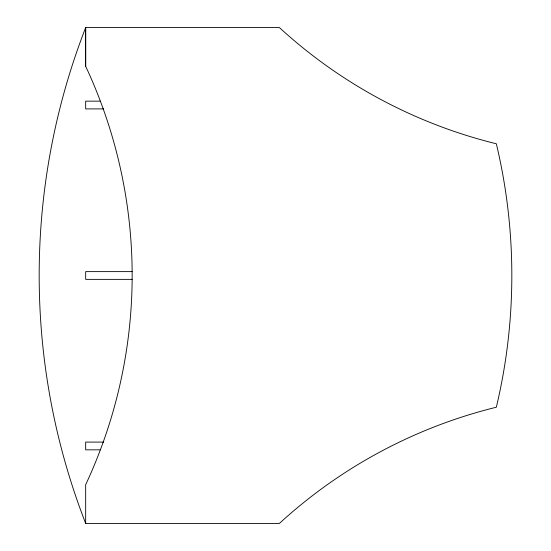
<?xml version="1.0" encoding="UTF-8"?>
<svg xmlns="http://www.w3.org/2000/svg" width="551" height="551" viewBox="0 0 551 551"><rect width="100%" height="100%" fill="white"/><g stroke="black" fill="none" stroke-linecap="round" stroke-linejoin="round"><path stroke-width="0.83" d="M85.667 66.292L85.667 27.55L279.378 27.55A496.382 496.382 0 0 0 496.334 143.777A567.737 567.737 0 0 1 496.334 407.223A496.382 496.382 0 0 0 279.378 523.45L85.667 523.45A684.445 684.445 0 0 1 85.667 27.55L85.667 66.292A493.965 493.965 0 0 1 85.667 484.708L85.667 523.45M100.296 101.157L85.667 101.157L85.667 108.905L103.705 108.905M132.157 271.622L85.667 271.622L85.667 279.371L132.157 279.371M103.705 442.088L85.667 442.088L85.667 449.836L100.296 449.836"/></g></svg>
